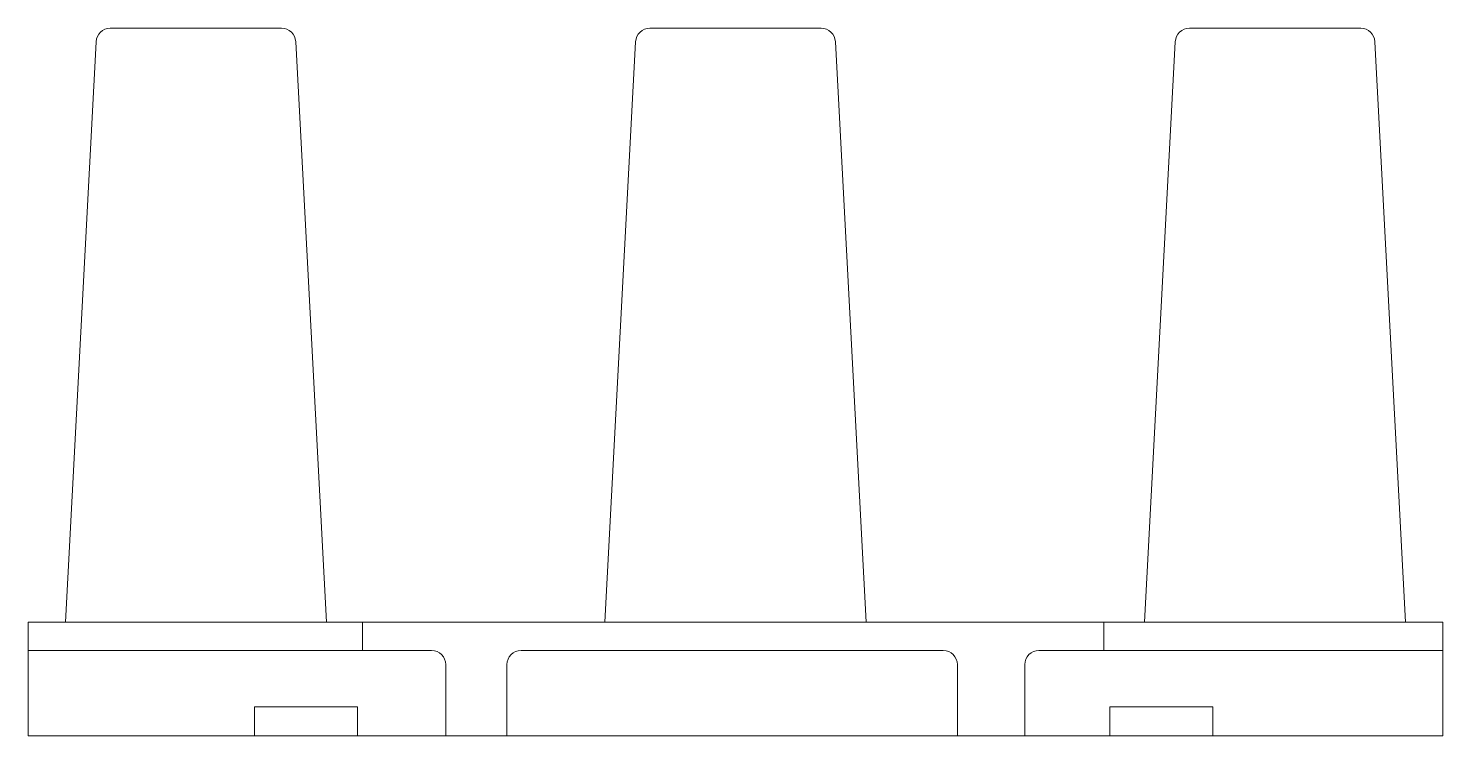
# Model space of a CAD drawing. Header units: millimetres. Extents: x 6388 to 10588, y 8 to 2978.
# Drawn here: x 6752.1 to 7111, y 2058.4 to 2237.9 of the extents above; entities that cross this region are included whole.
import ezdxf

# ---------------------------------------------------------------- set-up
doc = ezdxf.new("R2010")
doc.units = ezdxf.units.MM

msp = doc.modelspace()

# ---------------------------------------------------------------- linework, layer by layer
at = {"lineweight": 5}
for p, q in [((6816.39, 2237.89), (6772.89, 2237.89)), ((6909.82, 2237.89), (6953.32, 2237.89)), ((7046.75, 2237.89), (7090.25, 2237.89)), ((6769.3, 2234.49), (6761.53, 2087.26)), ((6819.98, 2234.49), (6827.76, 2087.26)), ((6906.23, 2234.49), (6898.45, 2087.26)), ((6956.91, 2234.49), (6964.69, 2087.26)), ((7043.16, 2234.49), (7035.38, 2087.26)), ((7093.84, 2234.49), (7101.61, 2087.26)), ((6752.11, 2087.26), (7111.03, 2087.26)), ((6752.11, 2087.26), (6752.11, 2058.43)), ((6836.88, 2087.16), (6836.88, 2080.08)), ((7025, 2087.26), (7025, 2080.08)), ((7111.03, 2058.43), (7111.03, 2087.26)), ((7111.03, 2087.26), (7111.03, 2058.43)), ((6752.11, 2080.05), (6854.46, 2080.05)), ((6877.15, 2080.05), (6984.29, 2080.05)), ((7008.57, 2080.05), (7111.03, 2080.05)), ((6858.05, 2058.43), (6858.05, 2076.46)), ((6873.56, 2058.43), (6873.56, 2076.46)), ((6987.88, 2058.43), (6987.88, 2076.46)), ((7004.98, 2058.43), (7004.98, 2076.46)), ((6835.67, 2065.71), (6809.54, 2065.71)), ((6809.54, 2065.71), (6809.54, 2058.43)), ((6835.67, 2058.43), (6835.67, 2065.71)), ((7052.67, 2065.71), (7026.54, 2065.71)), ((7026.54, 2065.71), (7026.54, 2058.43)), ((7052.67, 2058.43), (7052.67, 2065.71)), ((6752.11, 2058.43), (7111.03, 2058.43)), ((6809.54, 2058.43), (6835.67, 2058.43)), ((6836.61, 2058.43), (6810.47, 2058.43)), ((7026.54, 2058.43), (7052.67, 2058.43)), ((7053.6, 2058.43), (7027.47, 2058.43))]:
    msp.add_line(p, q, dxfattribs=at)
for centre, start, end in [((6772.89, 2234.3), 90, 176.9759), ((6816.39, 2234.3), 3.0241, 90), ((6909.82, 2234.3), 90, 176.9759), ((6953.32, 2234.3), 3.0241, 90), ((7046.75, 2234.3), 90, 176.9759), ((7090.25, 2234.3), 3.0241, 90), ((6854.46, 2076.46), 0, 90), ((6877.15, 2076.46), 90, 180), ((6984.29, 2076.46), 0, 90), ((7008.57, 2076.46), 90, 180)]:
    msp.add_arc(centre, 3.59, start, end, dxfattribs=at)

doc.saveas('drawing.dxf')
